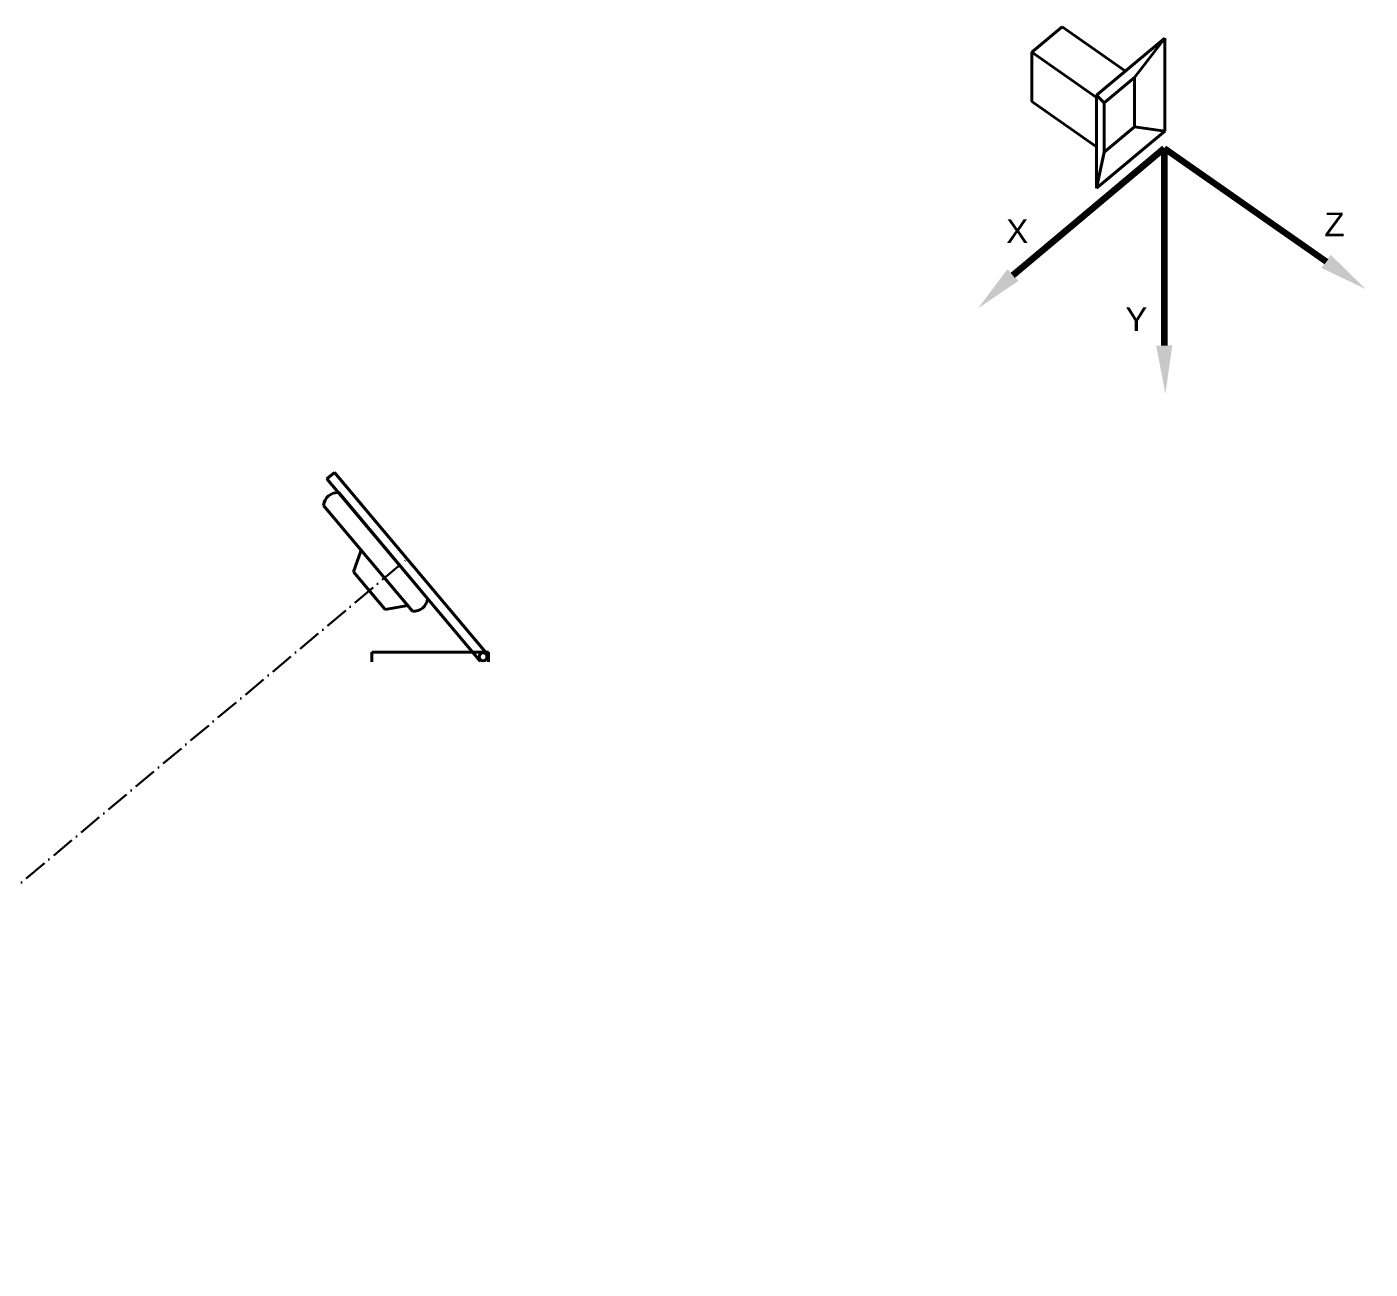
# Model space of a CAD drawing. Header units: millimetres. Extents: x 155 to 5108, y -52 to 2474.
# Drawn here: x 1791 to 2471, y 2 to 631 of the extents above; entities that cross this region are included whole.
import ezdxf

# ---------------------------------------------------------------- set-up
doc = ezdxf.new("R2010")
doc.units = ezdxf.units.MM
doc.linetypes.add('ACAD_ISO10W100', pattern=[18, 12, -3, 0, -3])
for name, color, linetype, lineweight in [('ciągła cienka', 3, 'Continuous', 30), ('osiowa', 4, 'ACAD_ISO10W100', 30), ('rys_cienka', 7, 'Continuous', 40), ('siatka_kam', 90, 'Continuous', 30), ('tekst', 2, 'Continuous', 40), ('ukl_wspol', 32, 'Continuous', 100)]:
    doc.layers.add(name, color=color, linetype=linetype, lineweight=lineweight)
doc.styles.get("Standard").update_dxf_attribs({"font": 'arial.ttf'})

# ---------------------------------------------------------------- blocks, each defined once
blk = doc.blocks.new('grot strzalki')
at = {"layer": 'ciągła cienka'}
blk.add_solid([(-0.583, -3.5), (0.583, -3.5), (0, 0)], dxfattribs=at)

msp = doc.modelspace()

# ---------------------------------------------------------------- linework, layer by layer
at = {"layer": 'osiowa'}
msp.add_line((1554.794, 1.593), (1983.738, 361.52), dxfattribs=at)
at = {"layer": 'rys_cienka'}
for p, q in [((2299.651, 617.729), (2314.972, 630.585)), ((2299.651, 617.729), (2314.972, 630.585)), ((2314.972, 630.585), (2346.995, 608.162)), ((2332.417, 595.93), (2366.889, 624.855)), ((2366.889, 624.855), (2351.568, 604.96)), ((2366.889, 577.815), (2366.889, 624.855)), ((2299.651, 617.729), (2332.417, 594.786)), ((2299.651, 592.729), (2299.651, 617.729)), ((2336.247, 592.104), (2351.568, 604.96)), ((2351.568, 579.96), (2351.568, 604.96)), ((2299.651, 592.729), (2332.417, 569.786)), ((2332.417, 548.89), (2332.417, 595.93)), ((2332.417, 595.93), (2336.247, 592.104)), ((2336.247, 567.104), (2336.247, 592.104)), ((2336.247, 567.104), (2351.568, 579.96)), ((2351.568, 579.96), (2366.889, 577.815)), ((2332.417, 548.89), (2366.889, 577.815)), ((2332.417, 548.89), (2336.247, 567.104)), ((1942.745, 401.809), (1946.575, 405.023)), ((1942.745, 401.809), (2020.293, 309.391)), ((1946.575, 405.023), (2024.123, 312.605)), ((1993.674, 341.115), (1948.678, 394.738)), ((1986.013, 334.687), (1941.018, 388.31)), ((1956.165, 354.701), (1960.115, 365.552)), ((1972.235, 335.55), (1956.165, 354.701)), ((1972.235, 335.55), (1983.607, 337.555)), ((1965.431, 309.008), (1965.431, 314.008)), ((1965.431, 314.008), (2024.522, 314.008)), ((2024.522, 314.008), (2024.522, 309.008))]:
    msp.add_line(p, q, dxfattribs=at)
msp.add_circle((2021.764, 311.595), 2, dxfattribs=at)
for centre, start, end in [((1948.062, 387.694), 85, 175), ((1986.629, 341.731), 265, 355)]:
    msp.add_arc(centre, 7.071, start, end, dxfattribs=at)
at = {"layer": 'ukl_wspol'}
for p, q in [((2290.062, 504.931), (2366.666, 569.21)), ((2366.666, 569.21), (2366.666, 469.21)), ((2366.666, 569.21), (2448.581, 511.852))]:
    msp.add_line(p, q, dxfattribs=at)

# ---------------------------------------------------------------- block references
at = {"layer": 'siatka_kam'}
for p, xscale, yscale, zscale, rotation in [((2468.569, 497.857), 6.971660711997175, 6.971660711997175, 6.971660711997175, 234.9999999999996), ((2272.401, 488.095), 6.971660711997174, 6.971660711997174, 6.971660711997174, 133.6307808686382), ((2367.231, 444.816), 6.971660711997174, 6.971660711997174, 6.971660711997174, 181.3272608441417)]:
    msp.add_blockref('grot strzalki', p, dxfattribs=dict(at, xscale=xscale, yscale=yscale, zscale=zscale, rotation=rotation))

# ---------------------------------------------------------------- texts
at = {"layer": 'tekst', "char_height": 12, "attachment_point": 1}
for s, width, insert in [('\\A1;X', 13.12062, (2286.639, 533.109)), ('\\A1;Z', 12.42658, (2447.742, 536.578)), ('\\A1;Y', 12.42658, (2346.955, 488.625))]:
    msp.add_mtext_dynamic_manual_height_columns(s, width=width, gutter_width=12.5, heights=[0], dxfattribs=dict(at, insert=insert))

doc.saveas('drawing.dxf')
